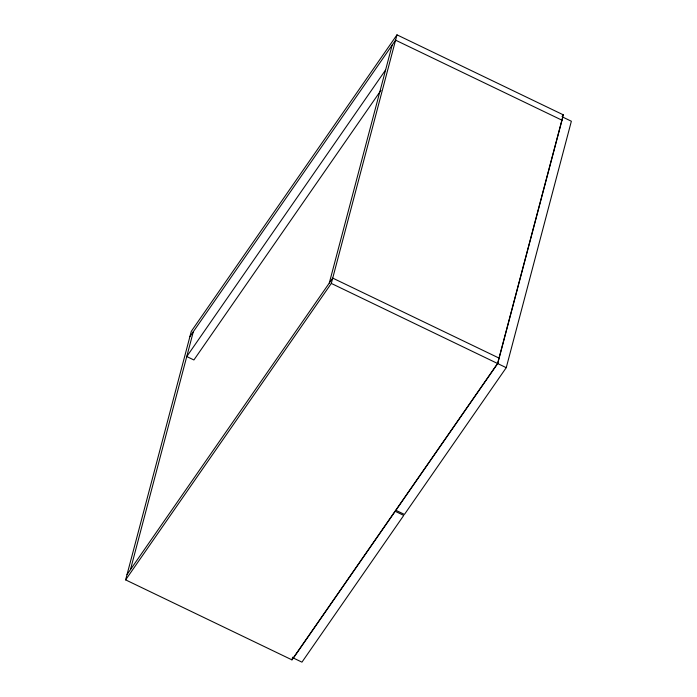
<?xml version="1.0" encoding="UTF-8"?>
<svg xmlns="http://www.w3.org/2000/svg" width="697" height="697" viewBox="0 0 697 697"><rect width="100%" height="100%" fill="white"/><g stroke="black" fill="none" stroke-linecap="round" stroke-linejoin="round"><path stroke-width="1.05" d="M125.634 579.878L191.309 331.302L396.985 34.85L563.307 114.839L497.623 363.416L291.947 659.859L125.634 579.878L331.31 283.426L396.985 34.85M130.47 569.606L193.33 331.685M329.289 283.043L392.158 45.113M291.947 659.859L292.653 657.201M506.249 367.676L571.366 121.234L562.81 117.113L497.693 363.564L395.887 510.309L404.443 514.421L506.249 367.676L331.31 283.426M189.906 336.625L395.582 40.173L561.895 120.163M385.589 69.979L186.77 356.542L193.897 359.966L380.945 90.366M127.046 574.546L332.722 278.103L499.035 358.084M562.061 116.617L563.307 114.839M395.199 511.293L293.393 658.038L301.949 662.15L403.755 515.405L395.199 511.293"/></g></svg>
